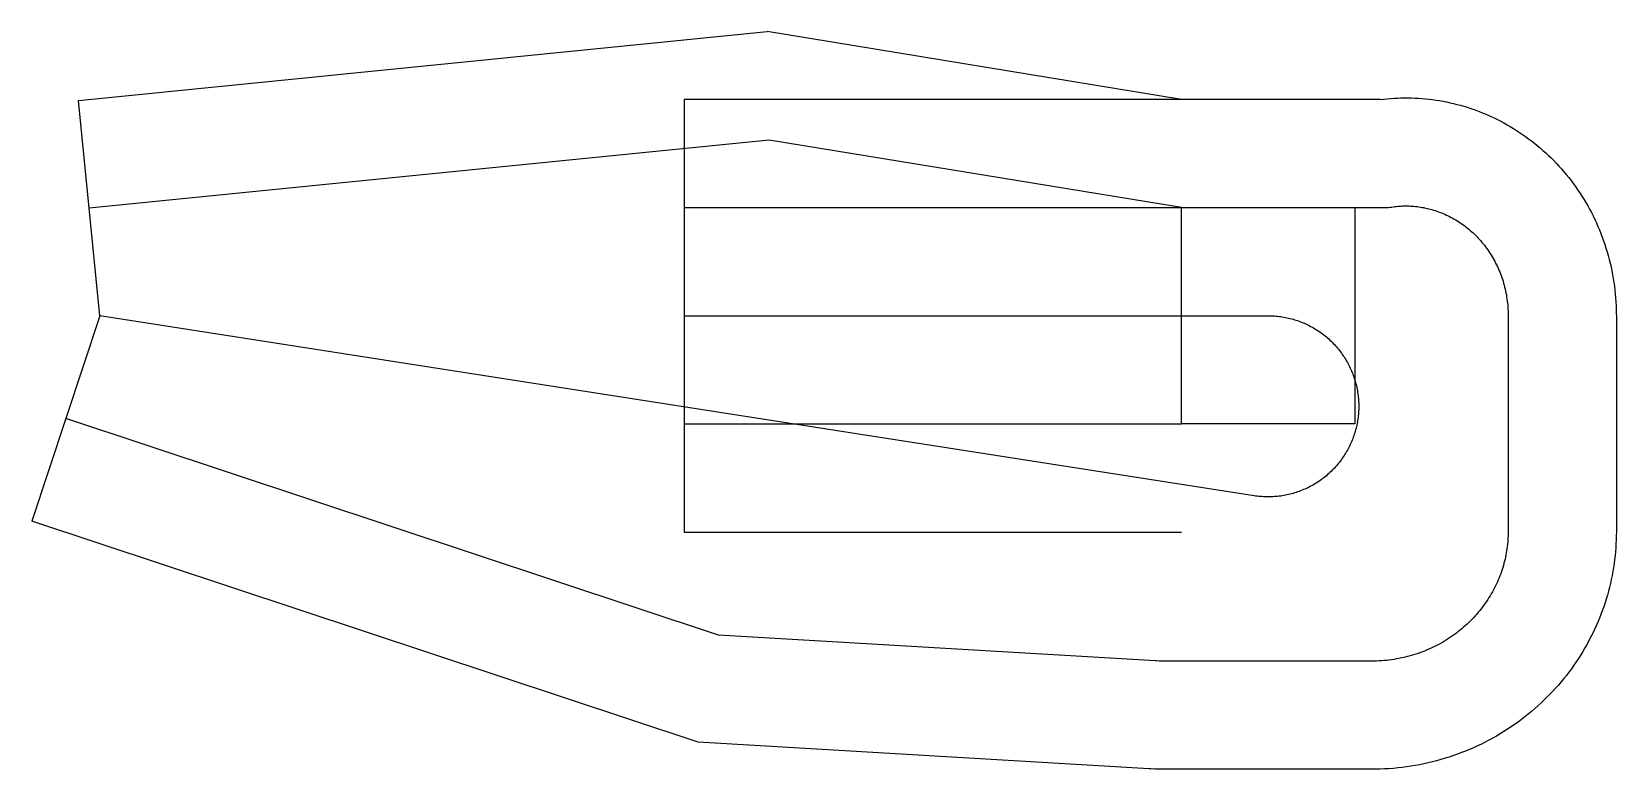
# Model space of a CAD drawing. Header units: metres. Extents: x -21168 to 5961, y -7767 to 4865.
import ezdxf

# ---------------------------------------------------------------- set-up
doc = ezdxf.new("R2010")
doc.units = ezdxf.units.M

msp = doc.modelspace()

# ---------------------------------------------------------------- linework, layer by layer
at = {"color": 1}
for p, q in [((-20369, 3686), (-8579, 4865)), ((-1482, 3704), (-8579, 4865)), ((-20000, 0), (-20369, 3686)), ((-10000, 3704), (-10000, -3704)), ((1919, 3704), (-10000, 3704)), ((-8544, 3007), (-20184, 1843)), ((-1482, 1852), (-8544, 3007)), ((-10000, 1852), (2063, 1852)), ((4109, 4), (4109, -3700)), ((5961, 4), (5961, -3700)), ((-20000, 0), (-21168, -3515)), ((-9407, -5470), (-20584, -1758)), ((-10000, -1852), (-1482, -1852)), ((-9759, -7305), (-21168, -3515)), ((-10000, -3704), (-1482, -3704)), ((-1927, -5911), (-9407, -5470)), ((1765, -5915), (-1779, -5915)), ((-2036, -7760), (-9759, -7305)), ((1765, -7767), (-1779, -7767))]:
    msp.add_line(p, q, dxfattribs=at)
for points in [[(1919, 3704), (1978, 3711), (2037, 3717), (2096, 3722), (2155, 3726), (2215, 3729), (2274, 3731), (2334, 3732), (2394, 3732), (2454, 3731), (2514, 3729), (2574, 3726), (2634, 3722), (2694, 3716), (2755, 3710), (2815, 3702), (2875, 3694), (2935, 3684), (2994, 3674), (3054, 3662), (3114, 3649), (3173, 3635), (3233, 3620), (3292, 3605), (3351, 3588), (3409, 3570), (3468, 3550), (3526, 3530), (3584, 3509), (3642, 3487), (3699, 3464), (3756, 3439), (3813, 3414), (3869, 3388), (3925, 3360), (3981, 3332), (4036, 3303), (4090, 3272), (4144, 3241), (4198, 3208), (4251, 3175), (4304, 3141), (4356, 3105), (4408, 3069), (4459, 3032), (4509, 2994), (4559, 2955), (4608, 2915), (4657, 2874), (4705, 2832), (4752, 2790), (4799, 2746), (4845, 2702), (4890, 2656), (4934, 2610), (4978, 2563), (5021, 2515), (5063, 2467), (5104, 2417), (5145, 2367), (5185, 2316), (5224, 2264), (5262, 2212), (5299, 2159), (5335, 2105), (5370, 2050), (5405, 1995), (5438, 1939), (5471, 1882), (5502, 1825), (5533, 1767), (5563, 1709), (5592, 1650), (5619, 1590), (5646, 1530), (5672, 1469), (5696, 1408), (5720, 1346), (5743, 1284), (5764, 1221), (5784, 1158), (5804, 1094), (5822, 1030), (5839, 966), (5855, 901), (5870, 836), (5884, 770), (5897, 704), (5908, 638), (5919, 572), (5928, 505), (5936, 438), (5943, 371), (5949, 304), (5954, 236), (5957, 169), (5959, 101), (5960, 33), (5961, 4)], [(1482, -1852), (-1482, -1852), (-1482, 1852), (1482, 1852), (1482, -1852)], [(2063, 1852), (2089, 1857), (2115, 1861), (2142, 1865), (2168, 1869), (2195, 1872), (2222, 1874), (2249, 1877), (2276, 1878), (2303, 1880), (2331, 1880), (2358, 1881), (2386, 1880), (2414, 1880), (2441, 1878), (2469, 1877), (2497, 1875), (2525, 1872), (2553, 1869), (2581, 1865), (2609, 1861), (2637, 1856), (2665, 1851), (2693, 1845), (2721, 1839), (2749, 1833), (2777, 1825), (2805, 1818), (2833, 1809), (2861, 1801), (2888, 1791), (2916, 1782), (2944, 1771), (2971, 1761), (2998, 1749), (3026, 1737), (3053, 1725), (3080, 1712), (3107, 1699), (3133, 1685), (3160, 1671), (3186, 1656), (3212, 1640), (3238, 1625), (3264, 1608), (3289, 1591), (3315, 1574), (3340, 1556), (3365, 1538), (3389, 1519), (3414, 1500), (3438, 1480), (3461, 1460), (3485, 1439), (3508, 1418), (3531, 1396), (3553, 1374), (3576, 1351), (3597, 1328), (3619, 1305), (3640, 1281), (3661, 1257), (3681, 1232), (3702, 1207), (3721, 1181), (3741, 1155), (3759, 1128), (3778, 1102), (3796, 1074), (3814, 1047), (3831, 1019), (3848, 990), (3864, 962), (3880, 933), (3895, 903), (3910, 873), (3924, 843), (3938, 813), (3952, 782), (3965, 751), (3977, 719), (3989, 688), (4000, 656), (4011, 624), (4021, 591), (4031, 558), (4040, 525), (4049, 492), (4057, 458), (4064, 425), (4071, 391), (4078, 356), (4083, 322), (4089, 288), (4093, 253), (4097, 218), (4101, 183), (4103, 148), (4106, 112), (4107, 77), (4108, 41), (4109, 6), (4109, 4)], [(-10000, 0), (0, 0), (27, 0), (54, -1), (81, -2), (108, -4), (135, -6), (162, -8), (189, -12), (216, -15), (243, -19), (269, -24), (296, -28), (322, -34), (349, -40), (375, -46), (401, -53), (427, -60), (453, -68), (479, -76), (505, -84), (530, -94), (556, -103), (581, -113), (606, -123), (631, -134), (655, -145), (680, -157), (704, -169), (728, -182), (752, -194), (775, -208), (799, -222), (822, -236), (845, -250), (867, -265), (890, -280), (912, -296), (933, -312), (955, -329), (976, -346), (997, -363), (1017, -380), (1038, -398), (1058, -417), (1077, -435), (1097, -454), (1116, -474), (1134, -493), (1152, -513), (1170, -533), (1188, -554), (1205, -575), (1222, -596), (1239, -618), (1255, -639), (1270, -661), (1286, -684), (1301, -706), (1315, -729), (1329, -752), (1343, -775), (1356, -799), (1369, -823), (1382, -847), (1394, -871), (1406, -895), (1417, -920), (1428, -945), (1438, -970), (1448, -995), (1457, -1020), (1466, -1046), (1475, -1072), (1483, -1097), (1491, -1123), (1498, -1149), (1505, -1176), (1511, -1202), (1517, -1228), (1522, -1255), (1527, -1282), (1532, -1308), (1536, -1335), (1539, -1362), (1542, -1389), (1545, -1416), (1547, -1443), (1549, -1470), (1550, -1497), (1551, -1524), (1551, -1551), (1551, -1578), (1550, -1605), (1549, -1632), (1547, -1659), (1545, -1686), (1542, -1713), (1539, -1740), (1536, -1767), (1532, -1793), (1527, -1820), (1522, -1847), (1517, -1873), (1511, -1900), (1505, -1926), (1498, -1952), (1491, -1978), (1483, -2004), (1475, -2030), (1466, -2056), (1457, -2081), (1448, -2107), (1438, -2132), (1428, -2157), (1417, -2182), (1406, -2206), (1394, -2231), (1382, -2255), (1369, -2279), (1356, -2303), (1343, -2326), (1329, -2350), (1315, -2373), (1301, -2395), (1286, -2418), (1270, -2440), (1255, -2462), (1239, -2484), (1222, -2506), (1205, -2527), (1188, -2548), (1170, -2568), (1152, -2588), (1134, -2608), (1116, -2628), (1097, -2647), (1077, -2666), (1058, -2685), (1038, -2703), (1017, -2721), (997, -2739), (976, -2756), (955, -2773), (933, -2789), (912, -2805), (890, -2821), (867, -2836), (845, -2851), (822, -2866), (799, -2880), (775, -2894), (752, -2907), (728, -2920), (704, -2933), (680, -2945), (655, -2956), (631, -2968), (606, -2978), (581, -2989), (556, -2999), (530, -3008), (505, -3017), (479, -3026), (453, -3034), (427, -3042), (401, -3049), (375, -3056), (349, -3062), (322, -3068), (296, -3073), (269, -3078), (243, -3083), (216, -3087), (189, -3090), (162, -3093), (135, -3096), (108, -3098), (81, -3099), (54, -3101), (27, -3101), (0, -3102), (-27, -3101), (-54, -3101), (-81, -3099), (-108, -3098), (-135, -3096), (-162, -3093), (-189, -3090), (-216, -3087), (-239, -3083), (-20000, 0)], [(4109, -3700), (4108, -3736), (4107, -3771), (4106, -3807), (4104, -3843), (4101, -3879), (4097, -3915), (4093, -3951), (4088, -3988), (4083, -4024), (4077, -4060), (4070, -4096), (4063, -4132), (4055, -4168), (4046, -4204), (4037, -4239), (4027, -4275), (4017, -4311), (4005, -4346), (3994, -4382), (3981, -4417), (3968, -4452), (3954, -4487), (3940, -4522), (3925, -4557), (3909, -4592), (3892, -4626), (3875, -4660), (3858, -4694), (3840, -4727), (3821, -4761), (3801, -4794), (3781, -4827), (3760, -4859), (3739, -4892), (3717, -4924), (3694, -4955), (3671, -4987), (3647, -5018), (3623, -5049), (3598, -5079), (3572, -5109), (3546, -5138), (3519, -5168), (3492, -5196), (3464, -5225), (3436, -5253), (3407, -5280), (3377, -5307), (3347, -5334), (3317, -5360), (3286, -5385), (3254, -5410), (3222, -5435), (3189, -5459), (3156, -5483), (3123, -5506), (3089, -5528), (3054, -5550), (3019, -5572), (2984, -5593), (2948, -5613), (2912, -5633), (2875, -5652), (2838, -5670), (2800, -5688), (2763, -5705), (2724, -5722), (2686, -5738), (2647, -5753), (2607, -5768), (2568, -5782), (2528, -5796), (2487, -5808), (2447, -5820), (2406, -5832), (2365, -5842), (2323, -5852), (2281, -5861), (2239, -5870), (2197, -5878), (2155, -5885), (2112, -5891), (2069, -5897), (2026, -5902), (1983, -5906), (1940, -5909), (1897, -5912), (1853, -5914), (1809, -5915), (1765, -5915), (1765, -5915)], [(5961, -3700), (5960, -3768), (5958, -3836), (5955, -3904), (5951, -3973), (5946, -4041), (5939, -4109), (5931, -4177), (5922, -4245), (5912, -4313), (5901, -4381), (5888, -4449), (5874, -4517), (5859, -4584), (5843, -4652), (5826, -4719), (5807, -4786), (5788, -4852), (5767, -4919), (5745, -4985), (5721, -5051), (5697, -5116), (5671, -5181), (5644, -5246), (5616, -5310), (5587, -5374), (5557, -5438), (5526, -5501), (5493, -5563), (5459, -5625), (5424, -5687), (5389, -5748), (5352, -5808), (5313, -5868), (5274, -5927), (5234, -5986), (5192, -6044), (5150, -6101), (5107, -6158), (5062, -6214), (5017, -6269), (4970, -6324), (4922, -6378), (4874, -6431), (4824, -6483), (4774, -6534), (4722, -6585), (4670, -6634), (4617, -6683), (4562, -6731), (4507, -6778), (4451, -6825), (4394, -6870), (4337, -6914), (4278, -6958), (4219, -7000), (4158, -7041), (4097, -7082), (4036, -7121), (3973, -7159), (3910, -7197), (3846, -7233), (3781, -7268), (3716, -7302), (3650, -7335), (3583, -7367), (3516, -7397), (3448, -7427), (3379, -7455), (3310, -7482), (3241, -7508), (3171, -7533), (3100, -7557), (3029, -7579), (2957, -7601), (2885, -7621), (2813, -7639), (2740, -7657), (2666, -7673), (2593, -7688), (2519, -7702), (2445, -7714), (2370, -7725), (2295, -7735), (2220, -7744), (2145, -7751), (2069, -7757), (1993, -7762), (1918, -7765), (1842, -7767), (1765, -7767), (1765, -7767)], [(-1779, -5915), (-1823, -5915), (-1867, -5914), (-1911, -5912), (-1927, -5911)], [(-1779, -7767), (-1855, -7767), (-1932, -7765), (-2008, -7761), (-2036, -7760)]]:
    msp.add_lwpolyline(points, dxfattribs=at)

doc.saveas('drawing.dxf')
